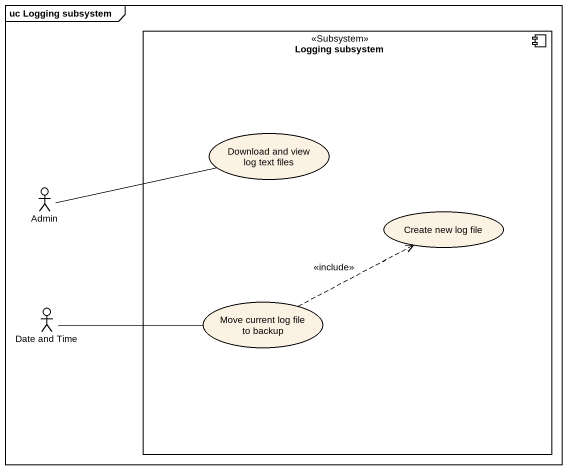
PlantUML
@startuml
mainframe uc Logging subsystem
component "Logging subsystem" as Logging_subsystem <<Subsystem>> {
  usecase "Download and view log text files" as Download_and_view_log_text
  usecase "Create new log file" as Create_new_log_file
  usecase "Move current log file to backup" as Move_current_log_file_to
}
actor Admin
actor "Date and Time" as Date_and_Time
Admin -right- Download_and_view_log_text
Date_and_Time -right- Move_current_log_file_to
Move_current_log_file_to .right.> Create_new_log_file : <<include>>
@enduml
